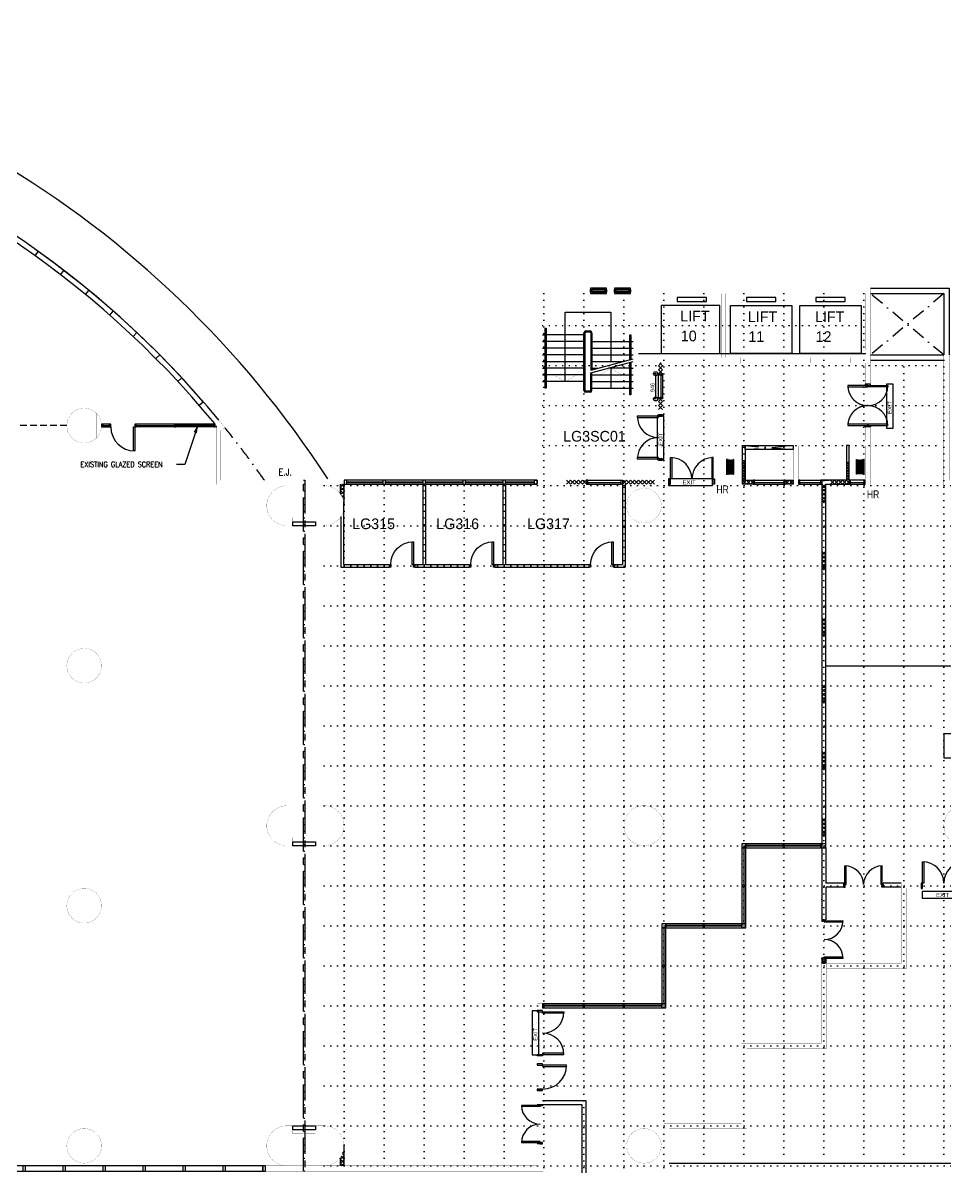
# Model space of a CAD drawing. Extents: x -163002 to 22103, y -103500 to 51643.
# Drawn here: x -41300 to -6701, y 6001 to 48900 of the extents above; entities that cross this region are included whole.
import ezdxf

# ---------------------------------------------------------------- set-up
doc = ezdxf.new("R2010")
doc.units = 0
doc.header["$LTSCALE"] = 1000
doc.header["$MEASUREMENT"] = 0
for name, pattern in [('DOT', [0.25, 0, -0.25]), ('s2113a$0$CENTER', [2, 1.25, -0.25, 0.25, -0.25]), ('s2113a$0$DASHDOT', [1, 0.5, -0.25, 0, -0.25]), ('s2113a$0$HIDDEN', [0.375, 0.25, -0.125]), ('s3113a$0$DASHDOT', [1, 0.5, -0.25, 0, -0.25]), ('s3113a$0$DASHED', [0.75, 0.5, -0.25]), ('s3113a$0$DOT', [0.25, 0, -0.25]), ('s3113a$0$HIDDEN', [0.375, 0.25, -0.125])]:
    doc.linetypes.add(name, pattern=pattern)
doc.layers.get('0').update_dxf_attribs({"linetype": 'CONTINUOUS'})
for name, color, linetype in [('4', 7, 'CONTINUOUS'), ('s2113a$0$20', 7, 'CONTINUOUS'), ('s2113a$0$23', 7, 'CONTINUOUS'), ('s2113a$0$30', 7, 'CONTINUOUS'), ('s2113a$0$48', 7, 'CONTINUOUS'), ('s2113a$0$56', 7, 'CONTINUOUS'), ('s2113a$0$6', 7, 'CONTINUOUS'), ('s2113a$0$7', 7, 'CONTINUOUS'), ('s3113a$0$11', 7, 'CONTINUOUS'), ('s3113a$0$17', 1, 'CONTINUOUS'), ('s3113a$0$19', 7, 'CONTINUOUS'), ('s3113a$0$20', 7, 'CONTINUOUS'), ('s3113a$0$22', 7, 'CONTINUOUS'), ('s3113a$0$23', 7, 'CONTINUOUS'), ('s3113a$0$25', 7, 'CONTINUOUS'), ('s3113a$0$30', 7, 'CONTINUOUS'), ('s3113a$0$39', 7, 'CONTINUOUS'), ('s3113a$0$41', 7, 'CONTINUOUS'), ('s3113a$0$42', 7, 'CONTINUOUS'), ('s3113a$0$56', 7, 'CONTINUOUS'), ('s3113a$0$6', 7, 'CONTINUOUS'), ('s3113a$0$7', 7, 'CONTINUOUS'), ('s3113a$0$dim', 1, 'CONTINUOUS'), ('s3113a$0$N-T-1ST AMENDMENT', 6, 'CONTINUOUS'), ('s3113a$0$N-Wall', 4, 'CONTINUOUS'), ('s3113a$0$ROOM-NO', 4, 'CONTINUOUS'), ('s3113a$0$T-N-BD-8-2-2011', 2, 'CONTINUOUS')]:
    doc.layers.add(name, color=color, linetype=linetype)
doc.styles.add('s2113a$0$STANDARD', font='SIMPLEX')
doc.styles.add('s3113a$0$STANDARD', font='txt')

# ---------------------------------------------------------------- blocks, each defined once
blk = doc.blocks.new('s2113a')
at = {"layer": 's2113a$0$20', "color": 14, "linetype": 'Continuous'}
for p, q in [((-38299.9, 33800.1), (-38050.4, 33800.1)), ((-34081.9, 33850.1), (-37050.9, 33850.1)), ((-37050.9, 33800.1), (-35616.4, 33800.1)), ((-34026, 33750.1), (-37050.9, 33750.1)), ((-34131.4, 33800.1), (-35566.9, 33800.1))]:
    blk.add_line(p, q, dxfattribs=at)
at = {"layer": 's2113a$0$20', "color": 14, "linetype": 'Continuous', "const_width": 5}
for points in [[(-34534.7, 34696), (-34685.9, 34564.9)], [(-29999.9, 31600.1), (-34026, 31600.1), (-34026, 33782)], [(-33720.3, 33723), (-33876, 33597.3), (-33876, 31750.1), (-29999.9, 31750.1)], [(-31399.9, 6050.1), (-32199.9, 6050.1), (-32199.9, 5850.1), (-29999.9, 5850.1)]]:
    blk.add_lwpolyline(points, dxfattribs=at)
for points in [[(-34026.015, 33781.988, 0.007211), (-34685.771, 34564.925, 0.007211)], [(-33720.333, 33722.973, 0.008886), (-34534.712, 34696.003, 0.008886)]]:
    blk.add_lwpolyline(points, format="xyb", dxfattribs=at)
at = {"layer": 's2113a$0$20', "color": 14, "linetype": 'Continuous'}
for points in [[(-38349.4, 33750.1), (-38299.9, 33750.1), (-38299.9, 33850.1), (-38349.4, 33850.1)], [(-38299.9, 33750.1), (-38050.4, 33750.1), (-38050.4, 33850.1), (-38299.9, 33850.1)], [(-38050.4, 33750.1), (-38000.9, 33750.1), (-38000.9, 33850.1), (-38050.4, 33850.1)], [(-37100.9, 33750.1), (-37051.4, 33750.1), (-37051.4, 33850.1), (-37100.9, 33850.1)], [(-35616.4, 33750.1), (-35566.9, 33750.1), (-35566.9, 33850.1), (-35616.4, 33850.1)], [(-34131.4, 33750.1), (-34081.9, 33750.1), (-34081.9, 33850.1), (-34131.4, 33850.1)]]:
    blk.add_lwpolyline(points, close=True, dxfattribs=at)
at = {"layer": 's2113a$0$20', "color": 4, "linetype": 'Continuous'}
for points in [[(-31174.9, 30200.1), (-30324.9, 30200.1), (-30324.9, 30050.1), (-31174.9, 30050.1), (-31174.9, 30200.1)], [(-31174.9, 18200.1), (-30324.9, 18200.1), (-30324.9, 18050.1), (-31174.9, 18050.1), (-31174.9, 18200.1)], [(-31174.9, 7550.1), (-30324.9, 7550.1), (-30324.9, 7400.1), (-31174.9, 7400.1), (-31174.9, 7550.1)]]:
    blk.add_lwpolyline(points, dxfattribs=at)
at = {"layer": 's2113a$0$23', "color": 14, "linetype": 'Continuous'}
for p, q in [((-40840.7, 40169.6), (-40724.2, 40332.3)), ((-39883.2, 39459.8), (-39761.3, 39618.5)), ((-38950.1, 38718.3), (-38822.9, 38872.8)), ((-38042.4, 37945.9), (-37910.1, 38096)), ((-37161.2, 37143.4), (-37023.9, 37289)), ((-36307.4, 36311.8), (-36165.3, 36452.7)), ((-35482, 35452), (-35335.2, 35588.1)), ((-34685.9, 34565), (-34534.6, 34696.1))]:
    blk.add_line(p, q, dxfattribs=at)
for points in [[(-45699.9, 5850.1), (-32299.9, 5850.1), (-32299.9, 6050.1), (-45699.9, 6050.1)], [(-41199.9, 6050.1), (-41299.9, 6050.1), (-41299.9, 5850.1), (-41199.9, 5850.1)], [(-39699.9, 6050.1), (-39799.9, 6050.1), (-39799.9, 5850.1), (-39699.9, 5850.1)], [(-38199.9, 6050.1), (-38299.9, 6050.1), (-38299.9, 5850.1), (-38199.9, 5850.1)], [(-36699.9, 6050.1), (-36799.9, 6050.1), (-36799.9, 5850.1), (-36699.9, 5850.1)], [(-35199.9, 6050.1), (-35299.9, 6050.1), (-35299.9, 5850.1), (-35199.9, 5850.1)], [(-33699.9, 6050.1), (-33799.9, 6050.1), (-33799.9, 5850.1), (-33699.9, 5850.1)], [(-32199.9, 6050.1), (-32299.9, 6050.1), (-32299.9, 5850.1), (-32199.9, 5850.1)]]:
    blk.add_lwpolyline(points, close=True, dxfattribs=at)
for radius, start, end in [(37700, 32.940414, 85.828011), (35700, 40.946006, 73.649242), (35700, 39.487122, 73.649225), (35500, 39.487122, 73.649189)]:
    blk.add_arc((-61499.9, 11300.1), radius, start, end, dxfattribs=at)
at = {"layer": 's2113a$0$23', "color": 14, "linetype": 's2113a$0$DASHDOT'}
blk.add_arc((-61499.9, 11300.1), 35700, 34.947747, 38.909478, dxfattribs=at)
at = {"layer": 's2113a$0$30', "color": 5, "linetype": 'Continuous'}
blk.add_lwpolyline([(-38000.9, 33850.1), (-38050.4, 33850.1), (-38050.4, 33750.1), (-38000.9, 33750.1)], close=True, dxfattribs=at)
blk.add_lwpolyline([(-37100.9, 33750.1), (-37100.9, 32850.1), (-37150.9, 32850.1), (-37150.9, 33750.1), (-37050.9, 33750.1), (-37051.4, 33850.1), (-37100.9, 33850.1), (-37100.9, 33750.1)], dxfattribs=at)
blk.add_arc((-37100.9, 33750.1), 900, 180, 270, dxfattribs=at)
at = {"layer": 's2113a$0$48', "color": 2, "linetype": 'Continuous'}
for p, q in [((-34765.8, 33733.5), (-35218.9, 32349.6)), ((-35218.9, 32349.6), (-35538.9, 32349.6))]:
    blk.add_line(p, q, dxfattribs=at)
blk.add_lwpolyline([(-34780.5, 33527.9), (-34765.8, 33733.5), (-34875.5, 33559)], dxfattribs=at)
at = {"layer": 's2113a$0$56', "color": 17, "linetype": 's2113a$0$HIDDEN'}
blk.add_line((-39649.9, 33800.1), (-47349.9, 33800.1), dxfattribs=at)
at = {"layer": 's2113a$0$6', "color": 12, "linetype": 'Continuous', "const_width": 5}
for points in [[(-38349.9, 33800.1, 1), (-39649.9, 33800.1, 1)], [(-38349.9, 24800.1, 1), (-39649.9, 24800.1, 1)], [(-38349.9, 15800.1, 1), (-39649.9, 15800.1, 1)], [(-38349.9, 6800.1, 1), (-39649.9, 6800.1, 1)]]:
    blk.add_lwpolyline(points, format="xyb", close=True, dxfattribs=at)
blk.add_lwpolyline([(-39459.5, 33340.5), (-38540.3, 33340.5), (-38540.3, 34259.7), (-39459.5, 34259.7)], close=True, dxfattribs=at)
for points in [[(-31399.9, 31550.1, 1), (-31399.9, 30050.1, 1)], [(-29999.9, 30050.1, 1), (-29999.9, 31550.1, 1)], [(-31399.9, 19550.1, 1), (-31399.9, 18050.1, 1)], [(-29999.9, 18050.1, 1), (-29999.9, 19550.1, 1)], [(-31399.9, 6050.1, -1), (-31399.9, 7550.1, -1)], [(-29999.9, 7550.1, -1), (-29999.9, 6050.1, -1)]]:
    blk.add_lwpolyline(points, format="xyb", dxfattribs=at)
for points in [[(-31399.9, 31550.1), (-30774.9, 31550.1), (-30774.9, 30350.1), (-31174.9, 30350.1), (-31174.9, 30050.1), (-31399.9, 30050.1)], [(-29999.9, 31550.1), (-30724.9, 31550.1), (-30724.9, 30350.1), (-30324.9, 30350.1), (-30324.9, 30050.1), (-29999.9, 30050.1)], [(-31399.9, 19550.1), (-30774.9, 19550.1), (-30774.9, 18350.1), (-31174.9, 18350.1), (-31174.9, 18050.1), (-31399.9, 18050.1)], [(-29999.9, 19550.1), (-30724.9, 19550.1), (-30724.9, 18350.1), (-30324.9, 18350.1), (-30324.9, 18050.1), (-29999.9, 18050.1)], [(-31399.9, 6050.1), (-30774.9, 6050.1), (-30774.9, 7250.1), (-31174.9, 7250.1), (-31174.9, 7550.1), (-31399.9, 7550.1)], [(-29999.9, 6050.1), (-30724.9, 6050.1), (-30724.9, 7250.1), (-30324.9, 7250.1), (-30324.9, 7550.1), (-29999.9, 7550.1)]]:
    blk.add_lwpolyline(points, dxfattribs=at)
at = {"layer": 's2113a$0$7', "color": 1, "linetype": 's2113a$0$CENTER'}
blk.add_lwpolyline([(-30772.9, 31750.1), (-30722.9, 31750.1), (-30722.9, 5850.1), (-30772.9, 5850.1)], close=True, dxfattribs=at)
at = {"layer": 's2113a$0$48', "color": 2, "linetype": 'Continuous', "style": 's2113a$0$STANDARD', "width": 0.8}
blk.add_text('EXISTING GLAZED SCREEN', height=200, dxfattribs=at).set_placement((-39138.3, 32249.6))
at = {"layer": 's2113a$0$7', "color": 2, "linetype": 's2113a$0$CENTER', "style": 's2113a$0$STANDARD', "width": 0.84}
blk.add_text('E.J.', height=250, dxfattribs=at).set_placement((-31704.3, 31931.6))
blk = doc.blocks.new('s3113a$0$HR')
at = {"layer": 's3113a$0$56', "color": 14, "linetype": 'Continuous'}
for p, q in [((0, 0.6), (0, 0)), ((0.0595, 0.051), (0.0671, 0.5491)), ((0.0863, 0.051), (0.0939, 0.5491)), ((0.1131, 0.051), (0.1207, 0.5491)), ((0.1399, 0.051), (0.1475, 0.5491)), ((0.1667, 0.051), (0.1743, 0.5491)), ((0.201, 0.5491), (0.1934, 0.051)), ((0.2202, 0.051), (0.2278, 0.5491)), ((0.247, 0.051), (0.2546, 0.5491))]:
    blk.add_line(p, q, dxfattribs=at)
for points in [[(0.0575, 0.575), (0.045, 0.575), (0.045, 0.025), (0.0575, 0.025)], [(0.2575, 0.025), (0.27, 0.025), (0.27, 0.575), (0.2575, 0.575)], [(0.0001, 0.28), (0.045, 0.28), (0.045, 0.33), (0.0001, 0.33)]]:
    blk.add_lwpolyline(points, close=True, dxfattribs=at)
for centre, start, end in [((0.08055, 0.549101), 0.000025, 180.000019), ((0.107336, 0.549101), 0.000025, 180.000019), ((0.134122, 0.549101), 0.000025, 180.000019), ((0.160907, 0.549101), 0.000025, 180.000019), ((0.187693, 0.549101), 0.000025, 180.000019), ((0.214479, 0.549101), 0.000025, 180.000019), ((0.241265, 0.549101), 0.000025, 180.000019), ((0.07295, 0.051), 179.999975, 359.999969), ((0.099736, 0.051), 179.999975, 359.999969), ((0.126522, 0.051), 179.999975, 359.999969), ((0.153307, 0.051), 179.999975, 359.999969), ((0.180093, 0.051), 179.999975, 359.999969), ((0.206879, 0.051), 179.999975, 359.999969), ((0.233665, 0.051), 179.999975, 359.999969)]:
    blk.add_arc(centre, 0.013393, start, end, dxfattribs=at)
at = {"layer": 's3113a$0$56', "color": 14, "linetype": 'Continuous', "style": 's3113a$0$STANDARD', "width": 0.666667}
blk.add_text('J.D.K.', height=0.0003, rotation=90, dxfattribs=at).set_placement((0.2696, 0.5732))
blk = doc.blocks.new('s3113a$0$D1700A')
at = {"layer": 's3113a$0$30', "color": 5, "linetype": 'Continuous'}
for points in [[(0, 0), (0.05, 0), (0.05, 1), (0.1, 1), (0.1, 0.2), (0, 0.2), (0, 0)], [(1.7, 0), (1.65, 0), (1.65, 1), (1.6, 1), (1.6, 0.2), (1.7, 0.2), (1.7, 0)]]:
    blk.add_lwpolyline(points, dxfattribs=at)
for centre, start, end in [((0.05, 0.2), 0, 90), ((1.650003, 0.2), 90, 180)]:
    blk.add_arc(centre, 0.800001, start, end, dxfattribs=at)
blk = doc.blocks.new('s3113a$0$EXIT')
at = {"layer": 's3113a$0$39', "color": 1, "linetype": 'Continuous'}
blk.add_lwpolyline([(-0.825, -0.25), (0.825, -0.25), (0.825, 0), (-0.825, 0)], close=True, dxfattribs=at)
at = {"layer": 's3113a$0$39', "color": 1, "linetype": 's3113a$0$DOT'}
for centre in [(-0.375001, -0.125), (0.375001, -0.125)]:
    blk.add_circle(centre, 0.025, dxfattribs=at)
at = {"layer": 's3113a$0$39', "color": 1, "linetype": 'Continuous', "style": 's3113a$0$STANDARD', "width": 1.1}
blk.add_text('EXIT', height=0.15, dxfattribs=at).set_placement((-0.3001, -0.2))
blk = doc.blocks.new('s3113a$0$D1600C')
at = {"layer": 's3113a$0$30', "color": 6, "linetype": 'Continuous'}
for points in [[(0.05, 0.2), (0, 0.2), (0, 0), (0.05, 0), (0.05, 0.85), (0.1, 0.85), (0.1, 0.1), (0.05, 0.1)], [(1.55, 0.2), (1.6, 0.2), (1.6, 0), (1.55, 0), (1.55, 0.85), (1.5, 0.85), (1.5, 0.1), (1.55, 0.1)]]:
    blk.add_lwpolyline(points, dxfattribs=at)
at = {"layer": 's3113a$0$30', "color": 6, "linetype": 's3113a$0$HIDDEN'}
for points in [[(0.05, -0.65), (0.1, -0.65), (0.1, 0.1), (0.05, 0.1)], [(1.5, -0.65), (1.55, -0.65), (1.55, 0.1), (1.5, 0.1)]]:
    blk.add_lwpolyline(points, close=True, dxfattribs=at)
at = {"layer": 's3113a$0$30', "color": 6, "linetype": 'Continuous'}
for centre, start, end in [((0.05, 0.1), 0, 90), ((1.550003, 0.1), 90, 180)]:
    blk.add_arc(centre, 0.750001, start, end, dxfattribs=at)
at = {"layer": 's3113a$0$30', "color": 6, "linetype": 's3113a$0$HIDDEN'}
for centre, start, end in [((0.05, 0.1), 270, 0), ((1.550003, 0.1), 180, 270)]:
    blk.add_arc(centre, 0.750001, start, end, dxfattribs=at)
blk = doc.blocks.new('s3113a$0$D1700B')
at = {"layer": 's3113a$0$30', "color": 14, "linetype": 'Continuous'}
for points in [[(0.05, 0.15), (0.1, 0.15), (0.1, 0.95), (0.05, 0.95)], [(1.6, 0.15), (1.65, 0.15), (1.65, 0.95), (1.6, 0.95)], [(0, 0), (0.05, 0), (0.05, 0.15), (0, 0.15)], [(1.65, 0), (1.7, 0), (1.7, 0.15), (1.65, 0.15)]]:
    blk.add_lwpolyline(points, close=True, dxfattribs=at)
for centre, start, end in [((0.05, 0.15), 0, 90), ((1.650003, 0.15), 90, 180)]:
    blk.add_arc(centre, 0.800001, start, end, dxfattribs=at)
blk = doc.blocks.new('s3113a$0$H1200')
at = {"layer": 's3113a$0$22', "color": 10, "linetype": 'Continuous'}
for points in [[(0, 0), (0.15, 0.15), (0.3, 0), (0.45, 0.15), (0.6, 0), (0.75, 0.15), (0.9, 0), (1.05, 0.15), (1.2, 0)], [(0, 0.15), (0.15, 0), (0.3, 0.15), (0.45, 0), (0.6, 0.15), (0.75, 0), (0.9, 0.15), (1.05, 0), (1.2, 0.15)]]:
    blk.add_lwpolyline(points, dxfattribs=at)
blk = doc.blocks.new('s3113a$0$D950A')
at = {"layer": 's3113a$0$41', "color": 14, "linetype": 'Continuous'}
for points in [[(0.05, 0.1), (0.1, 0.1), (0.1, 0.95), (0.05, 0.95)], [(0.05, 0.1), (0, 0.1), (0, 0), (0.05, 0)], [(0.95, 0.1), (0.9, 0.1), (0.9, 0), (0.95, 0)]]:
    blk.add_lwpolyline(points, close=True, dxfattribs=at)
blk.add_arc((0.05, 0.1), 0.85, 0, 90, dxfattribs=at)
blk = doc.blocks.new('s3113a$0$DDR1525')
for p, q in [((37.5, 100), (37.5, 862.5)), ((87.5, 100), (87.5, 862.5)), ((1512.5, 100), (1512.5, 862.5)), ((1562.5, 100), (1562.5, 862.5)), ((0, 100), (0, 0)), ((37.5, 100), (0, 100)), ((0, 0), (50, 0)), ((37.5, 50), (37.5, 100)), ((37.5, 100), (87.5, 100)), ((50, 50), (37.5, 50)), ((50, 0), (50, 50)), ((1562.5, 100), (1512.5, 100)), ((1550, 50), (1562.5, 50)), ((1550, 0), (1550, 50)), ((1562.5, 100), (1600, 100)), ((1562.5, 50), (1562.5, 100)), ((1600, 100), (1600, 0)), ((1600, 0), (1550, 0))]:
    blk.add_line(p, q)
for centre, start, end in [((37.5, 100), 0, 90), ((1562.5, 100), 90, 180)]:
    blk.add_arc(centre, 762.5, start, end)
blk = doc.blocks.new('s3113a')
for p, q in [((-11325, 17825), (-11325, 17805)), ((-11325, 16026), (-11325, 16046))]:
    blk.add_line(p, q)
at = {"layer": 's3113a$0$11', "color": 14, "linetype": 'Continuous'}
for p, q in [((-18200, 36500), (-9670, 36500)), ((-13900, 31750), (-13900, 31600)), ((-12400, 31600), (-12700, 31600))]:
    blk.add_line(p, q, dxfattribs=at)
at = {"layer": 's3113a$0$11', "color": 14, "linetype": 's3113a$0$DASHDOT'}
for p, q in [((-14200, 32900), (-12400, 33050)), ((-14200, 33050), (-12400, 32900))]:
    blk.add_line(p, q, dxfattribs=at)
at = {"layer": 's3113a$0$11', "color": 14, "linetype": 'Continuous', "const_width": 5}
for points in [[(-20000, 38950), (-22000, 38950), (-22000, 31600), (-20900, 31600), (-20900, 32300), (-19900, 32300), (-19700, 32300), (-17500, 32300), (-17500, 31600), (-17050, 31600), (-17050, 31800), (-17300, 31800), (-17300, 32500), (-21100, 32500), (-21100, 31800), (-21800, 31800), (-21800, 38750), (-20000, 38750)], [(-19400, 38750), (-19100, 38750), (-19100, 38950), (-19400, 38950)], [(-17150, 36350), (-18200, 36350), (-18200, 38750), (-15080, 38750), (-15080, 36350), (-15650, 36350), (-15650, 36150), (-14380, 36150), (-14380, 36350), (-14955, 36350), (-14955, 38750), (-9700, 38750), (-9700, 36650), (-9670, 36650), (-9670, 36350), (-10250, 36350), (-10250, 36150), (-9700, 36150), (-9700, 35350), (-9500, 35350), (-9500, 38950), (-18500, 38950), (-18500, 38750), (-18400, 38750), (-18400, 34200), (-17300, 34200), (-17300, 34400), (-18200, 34400), (-18200, 36150), (-17150, 36150)], [(-17300, 35748), (-17300, 36150), (-17450, 36150), (-17450, 35748)], [(-12880, 36150), (-11750, 36150), (-11750, 36350), (-12880, 36350)], [(-17300, 34400), (-17300, 34802), (-17450, 34802), (-17450, 34400)], [(-15100, 33250), (-9700, 33250), (-9700, 33750), (-9500, 33750), (-9500, 31600), (-9700, 31600), (-9700, 33050), (-12200, 33050), (-12200, 31600), (-12400, 31600), (-12400, 33050), (-14900, 33050), (-14900, 31600), (-15350, 31600), (-15350, 31800), (-15100, 31800)], [(-18804, 31750), (-17500, 31750), (-17500, 31600), (-18804, 31600)]]:
    blk.add_lwpolyline(points, close=True, dxfattribs=at)
at = {"layer": 's3113a$0$11', "color": 14, "linetype": 'Continuous'}
for points in [[(-14300, 33050), (-14200, 33050), (-14200, 31750), (-13900, 31750)], [(-13900, 31600), (-14200, 31600), (-14300, 31600), (-14300, 33050)], [(-12700, 31750), (-12400, 31750), (-12400, 31600)]]:
    blk.add_lwpolyline(points, dxfattribs=at)
for points in [[(-14200, 33050), (-12400, 33050), (-12400, 32900), (-14200, 32900)], [(-11325, 17975), (-11175, 17975), (-11175, 31600), (-10300, 31600), (-10300, 33050), (-10400, 33050), (-10400, 31750), (-11325, 31750)]]:
    blk.add_lwpolyline(points, close=True, dxfattribs=at)
at = {"layer": 's3113a$0$11', "color": 14, "linetype": 'Continuous', "const_width": 5}
for points in [[(-20150, 31750), (-20900, 31750), (-20900, 31600), (-20150, 31600)], [(-20150, 31600), (-20150, 31750)]]:
    blk.add_lwpolyline(points, dxfattribs=at)
at = {"layer": 's3113a$0$11', "color": 14, "linetype": 'Continuous'}
blk.add_point((-20150, 31750), dxfattribs=at)
at = {"layer": 's3113a$0$17', "color": 1, "linetype": 'Continuous'}
for p, q in [((-26300, 31600), (-26300, 28600)), ((-26200, 31600), (-26200, 28600)), ((-23300, 31600), (-23300, 28600)), ((-23200, 31600), (-23200, 28600)), ((-18800, 31600), (-18800, 28600)), ((-18700, 31600), (-18700, 28500)), ((-29368, 28500), (-27550, 28500)), ((-29268, 28600), (-27550, 28600)), ((-26600, 28600), (-26300, 28600)), ((-26600, 28500), (-24550, 28500)), ((-26200, 28600), (-24550, 28600)), ((-23600, 28600), (-23300, 28600)), ((-23600, 28500), (-20050, 28500)), ((-23200, 28600), (-20050, 28600)), ((-19100, 28600), (-18800, 28600)), ((-19100, 28500), (-18700, 28500))]:
    blk.add_line(p, q, dxfattribs=at)
at = {"layer": 's3113a$0$17'}
for p, q in [((-29268, 30951), (-29268, 28600)), ((-29368, 30397), (-29368, 28500)), ((-27550, 28500), (-27550, 28600)), ((-26600, 28500), (-26600, 28600)), ((-24550, 28500), (-24550, 28600)), ((-23600, 28500), (-23600, 28600)), ((-20050, 28500), (-20050, 28600)), ((-19100, 28500), (-19100, 28600)), ((-21800, 8500), (-20175, 8500)), ((-21800, 8350), (-20325, 8350))]:
    blk.add_line(p, q, dxfattribs=at)
at = {"layer": 's3113a$0$19', "color": 2, "linetype": 's3113a$0$DASHED'}
for points in [[(-11325, 18125), (-14325, 18125), (-14325, 15125), (-17325, 15125), (-17325, 12125), (-21800, 12125)], [(-21800, 11975), (-17175, 11975), (-17175, 14975), (-14175, 14975), (-14175, 17975), (-11325, 17975)]]:
    blk.add_lwpolyline(points, dxfattribs=at)
at = {"layer": 's3113a$0$20', "color": 14, "linetype": 'Continuous'}
for p, q in [((-29400, 31600), (-29400, 31250)), ((-29250, 30800), (-29250, 31600)), ((-21800, 9875), (-22000, 9875)), ((-21800, 8875), (-22000, 8875)), ((-22000, 8350), (-21800, 8350)), ((-21800, 6878), (-22000, 6878)), ((-29250, 6050), (-29250, 6800)), ((-29400, 6350), (-29400, 6050))]:
    blk.add_line(p, q, dxfattribs=at)
at = {"layer": 's3113a$0$20', "color": 14, "linetype": 'Continuous', "const_width": 5}
for points in [[(-6750, 36450), (-6550, 36450), (-6550, 31750), (-5250, 31750), (-5250, 31550), (-6750, 31550)], [(-22000, 11875), (-21800, 11875), (-21800, 12125), (-22000, 12125)]]:
    blk.add_lwpolyline(points, close=True, dxfattribs=at)
for points in [[(-30000, 31600), (-29250, 31600), (-29250, 31750), (-30000, 31750)], [(-11150, 13450), (-8150, 13450), (-8150, 16450), (-7600, 16450), (-7600, 16650), (-8350, 16650), (-8350, 13650), (-11150, 13650), (-11150, 13450)], [(-11150, 13650), (-11350, 13650), (-11350, 10650), (-14350, 10650), (-14350, 7650), (-17250, 7650)], [(-11150, 13650), (-11150, 10450), (-14150, 10450), (-14150, 7450), (-17050, 7450)], [(-22000, 9875), (-22000, 10175), (-21800, 10175), (-21800, 9875)], [(-22000, 8350), (-22000, 8875)], [(-21800, 8875), (-21800, 8350)], [(-17250, -18250), (-17250, 7650)], [(-17050, -18250), (-17050, 7450)], [(-30723, 6050), (-22000, 6050), (-22000, 6878)], [(-21800, 6878), (-21800, 5850), (-30723, 5850)]]:
    blk.add_lwpolyline(points, dxfattribs=at)
at = {"layer": 's3113a$0$20', "color": 14, "linetype": 'Continuous'}
for points in [[(-14325, 17975), (-14175, 17975), (-14175, 18125), (-14325, 18125)], [(-14175, 17975), (-11325, 17975), (-11325, 18125), (-14175, 18125)], [(-14175, 18045), (-12775, 18045), (-12775, 18055), (-14175, 18055)], [(-12725, 17975), (-12725, 18125), (-12775, 18125), (-12775, 17975)], [(-12725, 18045), (-11375, 18045), (-11375, 18055), (-12725, 18055)], [(-11325, 17975), (-11325, 18125), (-11375, 18125), (-11375, 17975)], [(-11325, 17975), (-11325, 18125), (-11375, 18125), (-11375, 17975)], [(-11325, 17975), (-11175, 17975), (-11175, 18125), (-11325, 18125)], [(-11325, 17975), (-11175, 17975), (-11175, 18125), (-11325, 18125)], [(-14325, 17975), (-14325, 15125), (-14175, 15125), (-14175, 17975)], [(-14255, 17975), (-14255, 16575), (-14245, 16575), (-14245, 17975)], [(-14325, 16525), (-14175, 16525), (-14175, 16575), (-14325, 16575)], [(-14255, 16525), (-14255, 15125), (-14245, 15125), (-14245, 16525)], [(-17325, 14975), (-17175, 14975), (-17175, 15125), (-17325, 15125)], [(-17175, 14975), (-14325, 14975), (-14325, 15125), (-17175, 15125)], [(-17175, 15045), (-15775, 15045), (-15775, 15055), (-17175, 15055)], [(-15725, 14975), (-15725, 15125), (-15775, 15125), (-15775, 14975)], [(-15725, 15045), (-14325, 15045), (-14325, 15055), (-15725, 15055)], [(-14325, 14975), (-14175, 14975), (-14175, 15125), (-14325, 15125)], [(-17325, 14975), (-17325, 12125), (-17175, 12125), (-17175, 14975)], [(-17255, 14975), (-17255, 13575), (-17245, 13575), (-17245, 14975)], [(-17325, 13525), (-17175, 13525), (-17175, 13575), (-17325, 13575)], [(-17255, 13525), (-17255, 12125), (-17245, 12125), (-17245, 13525)], [(-21800, 11975), (-21750, 11975), (-21750, 12125), (-21800, 12125)], [(-21750, 11975), (-17325, 11975), (-17325, 12125), (-21750, 12125)], [(-21750, 12045), (-20275, 12045), (-20275, 12055), (-21750, 12055)], [(-20275, 11975), (-20225, 11975), (-20225, 12125), (-20275, 12125)], [(-20225, 12045), (-18775, 12045), (-18775, 12055), (-20225, 12055)], [(-18725, 11975), (-18725, 12125), (-18775, 12125), (-18775, 11975)], [(-18725, 12045), (-17325, 12045), (-17325, 12055), (-18725, 12055)], [(-17325, 11975), (-17175, 11975), (-17175, 12125), (-17325, 12125)]]:
    blk.add_lwpolyline(points, close=True, dxfattribs=at)
at = {"layer": 's3113a$0$22', "color": 2, "linetype": 'Continuous'}
for p, q in [((-17525, 35748), (-17672, 35748)), ((-17560, 34802), (-17560, 35748)), ((-17525, 34802), (-17672, 34802))]:
    blk.add_line(p, q, dxfattribs=at)
at = {"layer": 's3113a$0$22', "color": 11, "linetype": 'Continuous'}
for p, q in [((-29282, 31600), (-29400, 31482)), ((-29250, 31358), (-29400, 31508)), ((-29250, 31490), (-29400, 31340)), ((-29250, 31216), (-29400, 31366)), ((-29250, 31349), (-29379, 31220)), ((-29250, 31499), (-29351, 31600)), ((-29250, 31075), (-29350, 31175)), ((-29250, 31208), (-29327, 31131)), ((-29250, 31066), (-29286, 31030)), ((-29250, 30933), (-29268, 30951)), ((-29250, 30925), (-29260, 30914)), ((-29250, 6438), (-29312, 6500)), ((-29250, 6574), (-29304, 6520)), ((-29250, 6579), (-29276, 6605)), ((-29250, 6716), (-29256, 6709)), ((-29250, 6720), (-29254, 6725)), ((-29250, 6433), (-29400, 6283)), ((-29250, 6155), (-29400, 6305)), ((-29250, 6291), (-29400, 6141)), ((-29287, 6050), (-29400, 6163)), ((-29250, 6296), (-29361, 6407)), ((-29250, 6150), (-29350, 6050))]:
    blk.add_line(p, q, dxfattribs=at)
at = {"layer": 's3113a$0$22', "color": 1, "linetype": 'Continuous'}
for points in [[(-17300, 35748), (-17450, 35898), (-17300, 36048), (-17402, 36150)], [(-17450, 35748), (-17300, 35898), (-17450, 36048), (-17348, 36150)], [(-17450, 34400), (-17300, 34550), (-17450, 34700), (-17348, 34802)], [(-17300, 34400), (-17450, 34550), (-17300, 34700), (-17402, 34802)], [(-20900, 31600), (-20750, 31750), (-20600, 31600), (-20450, 31750), (-20300, 31600), (-20150, 31750)], [(-20900, 31750), (-20750, 31600), (-20600, 31750), (-20450, 31600), (-20300, 31750), (-20150, 31600)], [(-14300, 31600), (-14150, 31750), (-14000, 31600), (-13900, 31700)], [(-14300, 31750), (-14150, 31600), (-14000, 31750), (-13900, 31650)], [(-12400, 31750), (-12550, 31600), (-12700, 31750)], [(-12400, 31600), (-12550, 31750), (-12700, 31600)]]:
    blk.add_lwpolyline(points, dxfattribs=at)
at = {"layer": 's3113a$0$22', "color": 14, "linetype": 'Continuous'}
for points in [[(-14200, 31750), (-14300, 31850), (-14200, 31950), (-14300, 32050), (-14200, 32150), (-14300, 32250), (-14200, 32350), (-14300, 32450)], [(-14300, 31750), (-14200, 31850), (-14300, 31950), (-14200, 32050), (-14300, 32150), (-14200, 32250), (-14300, 32350), (-14200, 32450)], [(-10300, 31750), (-10400, 31850), (-10300, 31950), (-10400, 32050), (-10300, 32150), (-10400, 32250), (-10300, 32350), (-10400, 32450)], [(-10400, 31750), (-10300, 31850), (-10400, 31950), (-10300, 32050), (-10400, 32150), (-10300, 32250), (-10400, 32350), (-10300, 32450)], [(-11000, 31750), (-10850, 31600), (-10700, 31750), (-10550, 31600), (-10400, 31750), (-10300, 31650)], [(-11000, 31600), (-10850, 31750), (-10700, 31600), (-10550, 31750), (-10400, 31600), (-10300, 31700)], [(-11175, 31600), (-11325, 31450), (-11175, 31300), (-11325, 31150), (-11175, 31000), (-11275, 30900)], [(-11325, 31600), (-11175, 31450), (-11325, 31300), (-11175, 31150), (-11325, 31000), (-11225, 30900)], [(-11175, 29100), (-11325, 28950), (-11175, 28800), (-11325, 28650), (-11175, 28500), (-11275, 28400)], [(-11325, 29100), (-11175, 28950), (-11325, 28800), (-11175, 28650), (-11325, 28500), (-11225, 28400)], [(-11175, 26600), (-11325, 26450), (-11175, 26300), (-11325, 26150), (-11175, 26000), (-11275, 25900)], [(-11325, 26600), (-11175, 26450), (-11325, 26300), (-11175, 26150), (-11325, 26000), (-11225, 25900)], [(-11175, 24100), (-11325, 23950), (-11175, 23800), (-11325, 23650), (-11175, 23500), (-11275, 23400)], [(-11325, 24100), (-11175, 23950), (-11325, 23800), (-11175, 23650), (-11325, 23500), (-11225, 23400)], [(-11175, 21600), (-11325, 21450), (-11175, 21300), (-11325, 21150), (-11175, 21000), (-11275, 20900)], [(-11325, 21600), (-11175, 21450), (-11325, 21300), (-11175, 21150), (-11325, 21000), (-11225, 20900)], [(-11175, 19100), (-11325, 18950), (-11175, 18800), (-11325, 18650), (-11175, 18500), (-11275, 18400)], [(-11325, 19100), (-11175, 18950), (-11325, 18800), (-11175, 18650), (-11325, 18500), (-11225, 18400)]]:
    blk.add_lwpolyline(points, dxfattribs=at)
at = {"layer": 's3113a$0$22', "color": 2, "linetype": 'Continuous'}
for centre in [(-17560, 35748), (-17560, 34802)]:
    blk.add_circle(centre, 75, dxfattribs=at)
at = {"layer": 's3113a$0$23', "color": 14, "linetype": 's3113a$0$DASHDOT'}
for p, q in [((-6750, 38750), (-9500, 36450)), ((-6750, 36450), (-9500, 38750))]:
    blk.add_line(p, q, dxfattribs=at)
at = {"layer": 's3113a$0$23', "color": 14, "linetype": 'Continuous'}
for p, q in [((-9500, 36450), (-6750, 36450)), ((-9500, 36250), (-6750, 36250))]:
    blk.add_line(p, q, dxfattribs=at)
for points in [[(-19400, 38950), (-20000, 38950), (-20000, 38750), (-19400, 38750)], [(-20000, 38900), (-19950, 38900), (-19950, 38800), (-20000, 38800)], [(-19950, 38855), (-19450, 38855), (-19450, 38900), (-19950, 38900)], [(-19950, 38800), (-19450, 38800), (-19450, 38845), (-19950, 38845)], [(-19450, 38900), (-19400, 38900), (-19400, 38800), (-19450, 38800)], [(-19100, 38750), (-18500, 38750), (-18500, 38950), (-19100, 38950)], [(-19100, 38900), (-19050, 38900), (-19050, 38800), (-19100, 38800)], [(-19050, 38855), (-18550, 38855), (-18550, 38900), (-19050, 38900)], [(-19050, 38800), (-18550, 38800), (-18550, 38845), (-19050, 38845)], [(-18550, 38900), (-18500, 38900), (-18500, 38800), (-18550, 38800)], [(-29250, 31600), (-29150, 31600), (-29150, 31750), (-29250, 31750)], [(-29250, 31600), (-22000, 31600), (-22000, 31750), (-29250, 31750)], [(-27800, 31600), (-27700, 31600), (-27700, 31750), (-27800, 31750)], [(-26300, 31600), (-26200, 31600), (-26200, 31750), (-26300, 31750)], [(-24800, 31600), (-24700, 31600), (-24700, 31750), (-24800, 31750)], [(-23300, 31600), (-23200, 31600), (-23200, 31750), (-23300, 31750)], [(-22000, 31600), (-22100, 31600), (-22100, 31750), (-22000, 31750)], [(-29150, 31670), (-27800, 31670), (-27800, 31680), (-29150, 31680)], [(-27700, 31670), (-26300, 31670), (-26300, 31680), (-27700, 31680)], [(-26200, 31670), (-24800, 31670), (-24800, 31680), (-26200, 31680)], [(-24700, 31670), (-23300, 31670), (-23300, 31680), (-24700, 31680)], [(-23200, 31670), (-22100, 31670), (-22100, 31680), (-23200, 31680)]]:
    blk.add_lwpolyline(points, close=True, dxfattribs=at)
for points in [[(-6150, 22250), (-6750, 22250), (-6750, 21350), (-6150, 21350)], [(-17050, 6150), (-3550, 6150), (-3550, -16450), (-17050, -16450)]]:
    blk.add_lwpolyline(points, dxfattribs=at)
at = {"layer": 's3113a$0$25', "color": 10, "linetype": 'Continuous'}
for p, q in [((-20185, 37350), (-20015, 37350)), ((-21800, 37200), (-21710, 37200)), ((-21800, 36950), (-21710, 36950)), ((-20250, 37200), (-21670, 37200)), ((-20250, 36950), (-21670, 36950)), ((-20250, 35115), (-20250, 37285)), ((-20210, 35115), (-20210, 37285)), ((-20015, 37310), (-20185, 37310)), ((-19990, 37285), (-19990, 35877)), ((-19950, 37285), (-19950, 35888)), ((-19950, 36950), (-18530, 36950)), ((-18490, 36950), (-18400, 36950)), ((-21800, 36700), (-21710, 36700)), ((-20250, 36700), (-21670, 36700)), ((-19950, 36700), (-18530, 36700)), ((-18490, 36700), (-18400, 36700)), ((-21800, 36450), (-21710, 36450)), ((-21800, 36200), (-21710, 36200)), ((-20250, 36450), (-21670, 36450)), ((-21670, 36200), (-20250, 36200)), ((-19990, 35877), (-18400, 36303)), ((-19990, 35774), (-18400, 36200)), ((-19950, 36450), (-18530, 36450)), ((-19950, 36200), (-18786, 36200)), ((-18490, 36450), (-18400, 36450)), ((-21800, 35950), (-21710, 35950)), ((-21800, 35700), (-21710, 35700)), ((-20250, 35950), (-21670, 35950)), ((-20250, 35700), (-21670, 35700)), ((-19990, 35115), (-19990, 35774)), ((-19950, 35950), (-19719, 35950)), ((-19950, 35115), (-19950, 35785)), ((-19950, 35700), (-18530, 35700)), ((-18530, 35950), (-19333, 35950)), ((-19240, 35950), (-19240, 35200)), ((-18490, 35950), (-18400, 35950)), ((-18490, 35700), (-18400, 35700)), ((-21800, 35450), (-21710, 35450)), ((-20250, 35450), (-21670, 35450)), ((-19950, 35450), (-18530, 35450)), ((-19950, 35200), (-18530, 35200)), ((-18490, 35450), (-18400, 35450)), ((-18490, 35200), (-18400, 35200)), ((-20015, 35090), (-20185, 35090)), ((-20015, 35050), (-20185, 35050))]:
    blk.add_line(p, q, dxfattribs=at)
for points in [[(-20960, 35450), (-20960, 38050), (-19240, 38050), (-19240, 36200)], [(-18530, 36269), (-18530, 37200), (-18490, 37200), (-18490, 36279)], [(-18490, 36176), (-18490, 34950), (-18530, 34950), (-18530, 36165)]]:
    blk.add_lwpolyline(points, dxfattribs=at)
blk.add_lwpolyline([(-21670, 35200), (-21710, 35200), (-21710, 37450), (-21670, 37450)], close=True, dxfattribs=at)
at = {"layer": 's3113a$0$25', "color": 10, "linetype": 'Continuous', "const_width": 5}
for points in [[(-21393, 35700), (-20960, 35450), (-20527, 35700)], [(-19673, 35700), (-19240, 35950), (-18807, 35700)]]:
    blk.add_lwpolyline(points, dxfattribs=at)
at = {"layer": 's3113a$0$25', "color": 10, "linetype": 'Continuous'}
for centre, radius, start, end in [((-20185, 37285), 65, 90, 180), ((-20015, 37285), 65, 0, 90), ((-20185, 37285), 25, 90, 180), ((-20015, 37285), 25, 0, 90), ((-20185, 35115), 65, 180, 270), ((-20185, 35115), 25, 180, 270), ((-20015, 35115), 25, 270, 0), ((-20015, 35115), 65, 270, 0)]:
    blk.add_arc(centre, radius, start, end, dxfattribs=at)
at = {"layer": 's3113a$0$30', "color": 14, "linetype": 'Continuous'}
for p, q in [((-17450, 34802), (-17450, 35748)), ((-20100, 31750), (-18804, 31750)), ((-13850, 31750), (-12750, 31750)), ((-12150, 31750), (-11050, 31750)), ((-9700, 31750), (-10250, 31750))]:
    blk.add_line(p, q, dxfattribs=at)
for points in [[(-17450, 35748), (-17300, 35748), (-17300, 35698), (-17450, 35698)], [(-17300, 34852), (-17350, 34852), (-17350, 35698), (-17300, 35698)], [(-17300, 34802), (-17450, 34802), (-17450, 34852), (-17300, 34852)], [(-20150, 31600), (-20100, 31600), (-20100, 31750), (-20150, 31750)], [(-18804, 31600), (-18854, 31600), (-18854, 31750), (-18804, 31750)], [(-13900, 31600), (-13850, 31600), (-13850, 31750), (-13900, 31750)], [(-12750, 31600), (-12700, 31600), (-12700, 31750), (-12750, 31750)], [(-12200, 31600), (-12150, 31600), (-12150, 31750), (-12200, 31750)], [(-11375, 31600), (-11325, 31600), (-11325, 31750), (-11375, 31750)], [(-10300, 31600), (-10250, 31600), (-10250, 31750), (-10300, 31750)], [(-9750, 31600), (-9700, 31600), (-9700, 31750), (-9750, 31750)], [(-20100, 31600), (-18854, 31600), (-18854, 31650), (-20100, 31650)], [(-13850, 31600), (-12750, 31600), (-12750, 31650), (-13850, 31650)], [(-12150, 31600), (-11375, 31600), (-11375, 31650), (-12150, 31650)], [(-10250, 31600), (-9750, 31600), (-9750, 31650), (-10250, 31650)], [(-22000, 9825), (-21800, 9825), (-21800, 9875), (-22000, 9875)], [(-21800, 9769), (-20900, 9769), (-20900, 9825), (-21800, 9825)], [(-22000, 8875), (-21800, 8875), (-21800, 8925), (-22000, 8925)]]:
    blk.add_lwpolyline(points, close=True, dxfattribs=at)
blk.add_ellipse((-21800, 9825), major_axis=(636, 636), ratio=1, start_param=3.926991, end_param=5.497787, dxfattribs=at)
at = {"layer": 's3113a$0$42', "color": 14, "linetype": 'Continuous'}
for points in [[(-17350, 36500), (-15150, 36500), (-15150, 38300), (-17350, 38300)], [(-16749, 38450), (-15649, 38450), (-15649, 38600), (-16749, 38600)], [(-14750, 38300), (-12450, 38300), (-12450, 36500), (-14750, 36500)], [(-14149, 38450), (-13049, 38450), (-13049, 38600), (-14149, 38600)], [(-12150, 38300), (-9850, 38300), (-9850, 36500), (-12150, 36500)], [(-11549, 38450), (-10449, 38450), (-10449, 38600), (-11549, 38600)]]:
    blk.add_lwpolyline(points, close=True, dxfattribs=at)
at = {"layer": 's3113a$0$6', "color": 14, "linetype": 'Continuous', "const_width": 5}
for points in [[(-17350, 30800, 1), (-18650, 30800, 1)], [(-17250, 18800, 1), (-18750, 18800, 1)], [(-17350, 6800, 1), (-18650, 6800, 1)]]:
    blk.add_lwpolyline(points, format="xyb", close=True, dxfattribs=at)
blk.add_lwpolyline([(-5350, 19174, 3.741657), (-5350, 18426, 3.741657)], format="xyb", dxfattribs=at)
at = {"layer": 's3113a$0$7', "color": 4, "linetype": 'Continuous'}
blk.add_line((-11175, 24800), (-6003, 24800), dxfattribs=at)
at = {"layer": 's3113a$0$7', "color": 5, "linetype": 'Continuous'}
for points in [[(-9500, 38950), (-9300, 38950), (-6550, 38950), (-6550, 36450)], [(-9500, 38750), (-9300, 38750), (-6750, 38750), (-6750, 36450)]]:
    blk.add_lwpolyline(points, dxfattribs=at)
at = {"layer": 's3113a$0$dim'}
for p, q in [((-22000, 8350), (-21800, 8350)), ((-21800, 6878), (-22000, 6878))]:
    blk.add_line(p, q, dxfattribs=at)
at = {"layer": 's3113a$0$N-T-1ST AMENDMENT'}
for p, q in [((-20325, 8350), (-20325, -20175)), ((-20175, 8500), (-20175, -20325))]:
    blk.add_line(p, q, dxfattribs=at)
at = {"layer": 's3113a$0$N-Wall', "color": 2}
for p, q in [((-11325, 17975), (-11325, 16046)), ((-11175, 17975), (-11175, 16650)), ((-9026, 16500), (-9026, 16650)), ((-11325, 13800), (-11325, 13650)), ((-11175, 13800), (-11325, 13800)), ((-11277, 13750), (-11302, 13750)), ((-11302, 13750), (-11302, 13650)), ((-11277, 13750), (-11277, 13675)), ((-11227, 13675), (-11227, 13750)), ((-11202, 13750), (-11227, 13750)), ((-11202, 13650), (-11202, 13750)), ((-11175, 13800), (-11175, 13650)), ((-11302, 13650), (-11202, 13650)), ((-11277, 13675), (-11227, 13675))]:
    blk.add_line(p, q, dxfattribs=at)
at = {"layer": 's3113a$0$N-Wall'}
for p, q in [((-10498, 16500), (-10498, 16650)), ((-11325, 15272), (-11175, 15272))]:
    blk.add_line(p, q, dxfattribs=at)
at = {"layer": 's3113a$0$T-N-BD-8-2-2011'}
for p, q in [((-10498, 16650), (-11175, 16650)), ((-11175, 16500), (-11175, 15272)), ((-10498, 16500), (-11175, 16500)), ((-8350, 16650), (-9026, 16650)), ((-8350, 16500), (-9026, 16500)), ((-11325, 16046), (-11325, 15272))]:
    blk.add_line(p, q, dxfattribs=at)
for name, p, xscale, yscale, zscale, rotation in [('s3113a$0$D1600C', (-9700, 35350), 999.9979999999999, 999.9979999999999, 1000, 270), ('s3113a$0$EXIT', (-8903, 34532), 999.9979999999999, 999.9979999999999, 1000, 90), ('s3113a$0$D1700B', (-17300, 32500), 999.9979999999999, 999.9979999999999, 1000, 90), ('s3113a$0$EXIT', (-17500, 33350), 999.9979999999999, 999.9979999999999, 1000, 90), ('s3113a$0$HR', (-9750, 31950), 999.9979999999999, -999.9979999999999, 1000, 180), ('s3113a$0$D950A', (-26600, 28500), 999.9979999999999, -999.9979999999999, 1000, 180), ('s3113a$0$D950A', (-23600, 28500), 999.9979999999999, -999.9979999999999, 1000, 180), ('s3113a$0$D950A', (-19100, 28500), 999.9979999999999, -999.9979999999999, 1000, 180), ('s3113a$0$DDR1525', (-11325, 15272), 0.9200000000128057, 0.9200000000128057, 0.9200000000128057, 270), ('s3113a$0$EXIT', (-22195, 11036), 999.9979999999999, 999.9979999999999, 1000, 90), ('s3113a$0$D1700A', (-22000, 11875), 999.9979999999999, 999.9979999999999, 1000, 270), ('s3113a$0$DDR1525', (-21800, 6878), 0.9199999999837019, 0.9199999999837019, 0.9199999999837019, 90)]:
    blk.add_blockref(name, p, dxfattribs=dict(xscale=xscale, yscale=yscale, zscale=zscale, rotation=rotation))
for name, p, xscale, yscale, zscale in [('s3113a$0$D1700A', (-17050, 31600), 999.994, 999.994, 1000), ('s3113a$0$HR', (-14900, 31950), 999.9979999999999, 999.9979999999999, 1000), ('s3113a$0$HR', (-14900, 31950), 999.9979999999999, 999.9979999999999, 1000), ('s3113a$0$H1200', (-18804, 31600), 999.9979999999999, 999.9979999999999, 1000), ('s3113a$0$EXIT', (-16250, 31800), 999.9979999999999, 999.9979999999999, 1000), ('s3113a$0$DDR1525', (-10498, 16500), 0.9200000000000728, 0.9200000000000728, 0.9200000000000728), ('s3113a$0$D1700A', (-7600, 16450), 999.9979999999999, 999.9979999999999, 1000), ('s3113a$0$EXIT', (-6740, 16329), 999.9979999999999, 999.9979999999999, 1000)]:
    blk.add_blockref(name, p, dxfattribs=dict(xscale=xscale, yscale=yscale, zscale=zscale))
at = {"layer": 's3113a$0$22', "color": 2, "linetype": 'Continuous', "style": 's3113a$0$STANDARD', "width": 0.8}
blk.add_text('946', height=150, rotation=90, dxfattribs=at).set_placement((-17605, 35066))
at = {"layer": 's3113a$0$56', "color": 1, "linetype": 'Continuous', "style": 's3113a$0$STANDARD', "width": 0.8}
for p in [(-15281, 31257), (-9635, 31074)]:
    blk.add_text('HR', height=300, dxfattribs=at).set_placement(p)
at = {"layer": 's3113a$0$ROOM-NO', "style": 's3113a$0$STANDARD'}
for s, p in [('LIFT', (-16637, 37706)), ('LIFT', (-14102, 37682)), ('LIFT', (-11582, 37682)), ('10', (-16616, 36963)), ('11', (-14082, 36938)), ('12', (-11561, 36938)), ('LG3SC01', (-21031, 33203)), ('LG315', (-28945, 29920)), ('LG316', (-25791, 29920)), ('LG317', (-22385, 29920))]:
    blk.add_text(s, height=400, dxfattribs=at).set_placement(p)

msp = doc.modelspace()

# ---------------------------------------------------------------- linework, layer by layer
at = {"layer": '4', "color": 7, "linetype": 'DOT'}
for p, q in [((-21749.9, 38750), (-21749.9, -18249.9)), ((-20249.9, 38750), (-20249.9, -18249.9)), ((-18749.9, 38750), (-18749.9, -18249.9)), ((-17249.9, 38750), (-17249.9, -18249.9)), ((-15749.9, 38750), (-15749.9, 6050.1)), ((-14249.9, 38750), (-14249.9, 6050.1)), ((-12750, 38750), (-12750, 6050.1)), ((-11249.9, 38750), (-11249.9, 6050.1)), ((-9749.9, 38750), (-9749.9, 6050.1)), ((-21799.8, 37550.1), (-9699.8, 37550.1)), ((-21799.8, 36050.1), (-6749.9, 36050.1)), ((-8249.9, 36250.1), (-8249.9, 6050.1)), ((-6749.9, 36250.1), (-6749.9, 6050.1)), ((-21799.8, 34550.1), (-6749.9, 34550.1)), ((-21799.8, 33050.1), (-6749.9, 33050.1)), ((-30749.9, 31600.1), (-30749.9, 6050.1)), ((-29999.9, 31550.1), (21750, 31550.1)), ((-29249.9, 31600.1), (-29249.9, 6050.1)), ((-27749.9, 31600.1), (-27749.9, 6050.1)), ((-26249.9, 31600.1), (-26249.9, 6050.1)), ((-24749.9, 31600.1), (-24749.9, 6050.1)), ((-23249.9, 31600.1), (-23249.9, 6050.1)), ((-29999.9, 30050.1), (11550.1, 30050.1)), ((-29999.9, 28550.1), (-4043.7, 28550.1)), ((-29999.9, 27050.1), (-5253.7, 27050.1)), ((-29999.9, 25550.1), (-5861, 25550.1)), ((-29999.9, 24050.1), (-6749.9, 24050.1)), ((-29999.9, 22550.1), (-6749.9, 22550.1)), ((-29999.9, 21050.1), (-6749.9, 21050.1)), ((-29999.9, 19550.1), (11550.1, 19550.1)), ((-29999.9, 18050.1), (8750.1, 18050.1)), ((-29999.9, 16550.1), (7250.1, 16550.1)), ((-29999.9, 15050.1), (6750, 15050.1)), ((-29999.9, 13550.1), (6750, 13550.1)), ((-29999.9, 12050.1), (6750, 12050.1)), ((-29999.9, 10550.1), (6750, 10550.1)), ((-29999.9, 9050.1), (6750, 9050.1)), ((-29999.9, 7550.1), (6750, 7550.1)), ((-29999.9, 6050.1), (6750, 6050.1)), ((-29249.9, -18249.9), (-29249.9, 6050.1)), ((-27749.9, -18249.9), (-27749.9, 6050.1)), ((-26249.9, -18249.9), (-26249.9, 6050.1)), ((-24749.9, -18249.9), (-24749.9, 6050.1)), ((-23249.9, -18249.9), (-23249.9, 6050.1))]:
    msp.add_line(p, q, dxfattribs=at)

# ---------------------------------------------------------------- block references
for name in ['s2113a', 's3113a']:
    msp.add_blockref(name, (0, 0))

doc.saveas('drawing.dxf')
